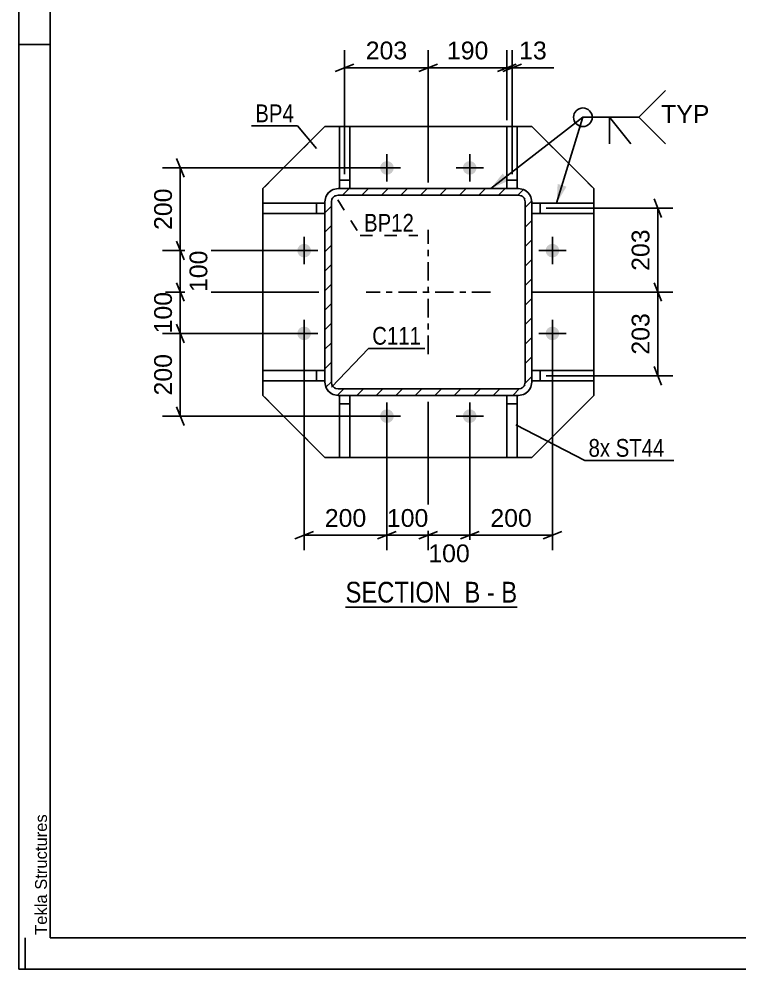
# Model space of a CAD drawing. Header units: millimetres. Extents: x -358 to 483, y -215 to 379.
# Drawn here: x -358.2 to -242.1, y -215 to -62 of the extents above; entities that cross this region are included whole.
import ezdxf

# ---------------------------------------------------------------- set-up
doc = ezdxf.new("R2010")
doc.units = ezdxf.units.MM
doc.linetypes.add('DXK_LINE_DOT2', pattern=[3.9198, 1.9599, -1.9599])
doc.linetypes.add('DXK_LINE_DOT3', pattern=[5.9187, 2.979, -0.9799, 0.9799, -0.9799])
doc.styles.add('Arial', font='ARIAL.TTF', dxfattribs={"height": 0.2})
doc.styles.add('Arial Narrow', font='ARIALN.TTF', dxfattribs={"height": 0.2})

# ---------------------------------------------------------------- blocks, each defined once
blk = doc.blocks.new('Unknown-284934251-1133')
at = {"color": 5, "linetype": 'Continuous'}
for p, q in [((-358.25, 378.96), (-358.25, -215.04)), ((-353.25, 373.96), (-353.25, -210.04)), ((-353.25, -66.04), (-358.25, -66.04)), ((-357.25, -215.04), (-357.25, -210.04)), ((-353.25, -210.04), (477.75, -210.04)), ((-358.25, -215.04), (482.75, -215.04))]:
    blk.add_line(p, q, dxfattribs=at)
at = {"color": 174, "linetype": 'Continuous', "style": 'Arial'}
blk.add_text('Tekla Structures', height=1.9102, rotation=90, dxfattribs=at).set_placement((-353.75, -209.54))
blk = doc.blocks.new('Unknown-284934251-13 - 2776')
at = {"color": 6, "linetype": 'Continuous'}
blk.add_line((-305.64, -156.74), (-278, -156.74), dxfattribs=at)
at = {"color": 0, "linetype": 'Continuous'}
for points in [[(-287.53, -155.99), (-287.53, -152.49), (-305.64, -152.49), (-305.64, -155.99)], [(-283.93, -155.99), (-283.93, -152.49), (-286.48, -152.49), (-286.48, -155.99)], [(-281.6, -155.99), (-281.6, -152.49), (-282.88, -152.49), (-282.88, -155.99)], [(-278, -155.99), (-278, -152.49), (-280.55, -152.49), (-280.55, -155.99)]]:
    blk.add_wipeout(points, dxfattribs=at)
at = {"color": 7, "linetype": 'Continuous', "style": 'Arial Narrow'}
for s, p in [('SECTION ', (-305.64, -155.99)), ('B', (-286.48, -155.99)), ('B', (-280.55, -155.99)), ('-', (-282.88, -155.99))]:
    blk.add_text(s, height=3.34, dxfattribs=at).set_placement(p)
blk = doc.blocks.new('Part-284934251-2900 - 2776')
at = {"color": 2, "linetype": 'Continuous'}
for p, q in [((-306.64, -79.28), (-304.97, -79.28)), ((-306.64, -89.28), (-306.64, -79.28)), ((-304.97, -79.28), (-304.97, -89.28)), ((-306.64, -87.95), (-304.97, -87.95))]:
    blk.add_line(p, q, dxfattribs=at)
at = {"color": 7, "linetype": 'DXK_LINE_DOT2'}
blk.add_line((-304.97, -89.28), (-306.64, -89.28), dxfattribs=at)
blk = doc.blocks.new('Part-284934251-2915 - 2776')
at = {"color": 2, "linetype": 'Continuous'}
for p, q in [((-275.64, -118.62), (-265.64, -118.62)), ((-274.31, -120.28), (-274.31, -118.62)), ((-265.64, -118.62), (-265.64, -120.28)), ((-265.64, -120.28), (-275.64, -120.28))]:
    blk.add_line(p, q, dxfattribs=at)
at = {"color": 7, "linetype": 'DXK_LINE_DOT2'}
blk.add_line((-275.64, -120.28), (-275.64, -118.62), dxfattribs=at)
blk = doc.blocks.new('Bolt-284934251-2788 - 2776')
at = {"linetype": 'Continuous'}
for points in [[(-298.97, -87.05, -1), (-298.97, -84.85, -1)], [(-285.64, -87.05, -1), (-285.64, -84.85, -1)], [(-312.31, -100.38, -1), (-312.31, -98.18, -1)], [(-272.31, -100.38, -1), (-272.31, -98.18, -1)], [(-312.31, -113.72, -1), (-312.31, -111.52, -1)], [(-272.31, -113.72, -1), (-272.31, -111.52, -1)], [(-298.97, -127.05, -1), (-298.97, -124.85, -1)], [(-285.64, -127.05, -1), (-285.64, -124.85, -1)]]:
    blk.add_hatch(color=1, dxfattribs=at).paths.add_polyline_path(points)
at = {"color": 1, "linetype": 'Continuous'}
for p, q in [((-298.97, -88.15), (-298.97, -83.75)), ((-285.64, -88.15), (-285.64, -83.75)), ((-296.77, -85.95), (-301.17, -85.95)), ((-283.44, -85.95), (-287.84, -85.95)), ((-312.31, -101.48), (-312.31, -97.08)), ((-272.31, -101.48), (-272.31, -97.08)), ((-310.11, -99.28), (-314.51, -99.28)), ((-270.11, -99.28), (-274.51, -99.28)), ((-312.31, -114.82), (-312.31, -110.42)), ((-272.31, -114.82), (-272.31, -110.42)), ((-310.11, -112.62), (-314.51, -112.62)), ((-270.11, -112.62), (-274.51, -112.62)), ((-298.97, -128.15), (-298.97, -123.75)), ((-285.64, -128.15), (-285.64, -123.75)), ((-296.77, -125.95), (-301.17, -125.95)), ((-283.44, -125.95), (-287.84, -125.95))]:
    blk.add_line(p, q, dxfattribs=at)
blk = doc.blocks.new('Part-284934251-2905 - 2776')
at = {"color": 2, "linetype": 'Continuous'}
for p, q in [((-279.64, -89.28), (-279.64, -79.28)), ((-279.64, -79.28), (-277.97, -79.28)), ((-277.97, -79.28), (-277.97, -89.28)), ((-277.97, -87.95), (-279.64, -87.95))]:
    blk.add_line(p, q, dxfattribs=at)
at = {"color": 7, "linetype": 'DXK_LINE_DOT2'}
blk.add_line((-277.97, -89.28), (-279.64, -89.28), dxfattribs=at)
blk = doc.blocks.new('Part-284934251-2825 - 2776')
at = {"linetype": 'Continuous'}
h = blk.add_hatch(dxfattribs=at)
h.set_pattern_fill('', scale=0.7, style=0, pattern_type=0)
h.set_pattern_definition([(45, (-308.8114, -121.3005), (-1.57154, 1.57154), [])])
h.paths.add_polyline_path([(-308.97, -120.48), (-308.81, -121.3), (-308.35, -121.99), (-307.66, -122.46), (-306.84, -122.62), (-277.77, -122.62), (-276.96, -122.46), (-276.27, -121.99), (-275.8, -121.3), (-275.64, -120.48), (-275.64, -91.42), (-275.8, -90.6), (-276.27, -89.91), (-276.96, -89.45), (-277.77, -89.28), (-306.84, -89.28), (-307.66, -89.45), (-308.35, -89.91), (-308.81, -90.6), (-308.97, -91.42)])
h.paths.add_polyline_path([(-307.83, -91.01), (-307.59, -90.66), (-307.25, -90.43), (-306.84, -90.35), (-277.77, -90.35), (-277.37, -90.43), (-277.02, -90.66), (-276.79, -91.01), (-276.71, -91.42), (-276.71, -120.48), (-276.79, -120.89), (-277.02, -121.24), (-277.37, -121.47), (-277.77, -121.55), (-306.84, -121.55), (-307.25, -121.47), (-307.59, -121.24), (-307.83, -120.89), (-307.91, -120.48), (-307.91, -91.42)])
at = {"color": 7, "linetype": 'DXK_LINE_DOT2'}
for p, q in [((-307.66, -89.45), (-306.84, -89.28)), ((-306.84, -89.28), (-277.77, -89.28)), ((-277.77, -89.28), (-276.96, -89.45)), ((-308.97, -91.42), (-308.81, -90.6)), ((-308.97, -120.48), (-308.97, -91.42)), ((-307.83, -91.01), (-307.91, -91.42)), ((-307.91, -120.48), (-307.91, -91.42)), ((-306.84, -90.35), (-307.25, -90.43)), ((-306.84, -90.35), (-277.77, -90.35)), ((-277.37, -90.43), (-277.77, -90.35)), ((-276.71, -91.42), (-276.79, -91.01)), ((-276.71, -120.48), (-276.71, -91.42)), ((-275.8, -90.6), (-275.64, -91.42)), ((-275.64, -120.48), (-275.64, -91.42)), ((-308.81, -121.3), (-308.97, -120.48)), ((-307.91, -120.48), (-307.83, -120.89)), ((-276.79, -120.89), (-276.71, -120.48)), ((-275.64, -120.48), (-275.8, -121.3)), ((-306.84, -122.62), (-307.66, -122.46)), ((-307.25, -121.47), (-306.84, -121.55)), ((-306.84, -121.55), (-277.77, -121.55)), ((-277.77, -121.55), (-277.37, -121.47)), ((-276.96, -122.46), (-277.77, -122.62)), ((-306.84, -122.62), (-277.77, -122.62))]:
    blk.add_line(p, q, dxfattribs=at)
at = {"color": 2, "linetype": 'Continuous'}
for p, q in [((-306.84, -89.28), (-307.66, -89.45)), ((-306.84, -89.28), (-277.77, -89.28)), ((-276.96, -89.45), (-277.77, -89.28)), ((-308.81, -90.6), (-308.97, -91.42)), ((-308.97, -120.48), (-308.97, -91.42)), ((-307.91, -91.42), (-307.83, -91.01)), ((-307.91, -120.48), (-307.91, -91.42)), ((-307.25, -90.43), (-306.84, -90.35)), ((-306.84, -90.35), (-277.77, -90.35)), ((-277.77, -90.35), (-277.37, -90.43)), ((-276.79, -91.01), (-276.71, -91.42)), ((-276.71, -120.48), (-276.71, -91.42)), ((-275.64, -91.42), (-275.8, -90.6)), ((-275.64, -120.48), (-275.64, -91.42)), ((-308.97, -120.48), (-308.81, -121.3)), ((-307.83, -120.89), (-307.91, -120.48)), ((-276.71, -120.48), (-276.79, -120.89)), ((-275.8, -121.3), (-275.64, -120.48)), ((-307.66, -122.46), (-306.84, -122.62)), ((-306.84, -121.55), (-307.25, -121.47)), ((-306.84, -121.55), (-277.77, -121.55)), ((-277.37, -121.47), (-277.77, -121.55)), ((-277.77, -122.62), (-276.96, -122.46)), ((-306.84, -122.62), (-277.77, -122.62))]:
    blk.add_line(p, q, dxfattribs=at)
at = {"color": 7, "linetype": 'DXK_LINE_DOT3'}
for p, q in [((-292.31, -115.95), (-292.31, -95.95)), ((-282.31, -105.95), (-302.31, -105.95))]:
    blk.add_line(p, q, dxfattribs=at)
at = {"color": 7, "linetype": 'DXK_LINE_DOT2'}
for centre, radius, start, end in [((-306.84, -91.42), 2.13, 112.5, 157.5), ((-277.77, -91.42), 2.13, 22.5, 67.5), ((-306.84, -91.42), 1.07, 112.5, 157.5), ((-277.77, -91.42), 1.07, 22.5, 67.5), ((-306.84, -120.48), 1.07, 202.5, 247.5), ((-277.77, -120.48), 1.07, 292.5, 337.5), ((-306.84, -120.48), 2.13, 202.5, 247.5), ((-277.77, -120.48), 2.13, 292.5, 337.5)]:
    blk.add_arc(centre, radius, start, end, dxfattribs=at)
at = {"color": 2, "linetype": 'Continuous'}
for centre, radius, start, end in [((-306.84, -91.42), 2.13, 112.5, 157.5), ((-277.77, -91.42), 2.13, 22.5, 67.5), ((-306.84, -91.42), 1.07, 112.5, 157.5), ((-277.77, -91.42), 1.07, 22.5, 67.5), ((-306.84, -120.48), 1.07, 202.5, 247.5), ((-277.77, -120.48), 1.07, 292.5, 337.5), ((-306.84, -120.48), 2.13, 202.5, 247.5), ((-277.77, -120.48), 2.13, 292.5, 337.5)]:
    blk.add_arc(centre, radius, start, end, dxfattribs=at)
blk = doc.blocks.new('Part-284934251-2890 - 2776')
at = {"color": 2, "linetype": 'Continuous'}
for p, q in [((-306.64, -132.62), (-306.64, -122.62)), ((-306.64, -123.95), (-304.97, -123.95)), ((-304.97, -122.62), (-304.97, -132.62)), ((-304.97, -132.62), (-306.64, -132.62))]:
    blk.add_line(p, q, dxfattribs=at)
at = {"color": 7, "linetype": 'DXK_LINE_DOT2'}
blk.add_line((-306.64, -122.62), (-304.97, -122.62), dxfattribs=at)
blk = doc.blocks.new('Part-284934251-2895 - 2776')
at = {"color": 2, "linetype": 'Continuous'}
for p, q in [((-279.64, -132.62), (-279.64, -122.62)), ((-277.97, -123.95), (-279.64, -123.95)), ((-277.97, -122.62), (-277.97, -132.62)), ((-277.97, -132.62), (-279.64, -132.62))]:
    blk.add_line(p, q, dxfattribs=at)
at = {"color": 7, "linetype": 'DXK_LINE_DOT2'}
blk.add_line((-279.64, -122.62), (-277.97, -122.62), dxfattribs=at)
blk = doc.blocks.new('Part-284934251-2910 - 2776')
at = {"color": 2, "linetype": 'Continuous'}
for p, q in [((-275.64, -91.62), (-265.64, -91.62)), ((-274.31, -91.62), (-274.31, -93.28)), ((-265.64, -91.62), (-265.64, -93.28)), ((-265.64, -93.28), (-275.64, -93.28))]:
    blk.add_line(p, q, dxfattribs=at)
at = {"color": 7, "linetype": 'DXK_LINE_DOT2'}
blk.add_line((-275.64, -93.28), (-275.64, -91.62), dxfattribs=at)
blk = doc.blocks.new('Part-284934251-2920 - 2776')
at = {"color": 2, "linetype": 'Continuous'}
for p, q in [((-318.97, -91.62), (-308.97, -91.62)), ((-318.97, -91.62), (-318.97, -93.28)), ((-310.31, -91.62), (-310.31, -93.28)), ((-308.97, -93.28), (-318.97, -93.28))]:
    blk.add_line(p, q, dxfattribs=at)
at = {"color": 7, "linetype": 'DXK_LINE_DOT2'}
blk.add_line((-308.97, -91.62), (-308.97, -93.28), dxfattribs=at)
blk = doc.blocks.new('Part-284934251-2925 - 2776')
at = {"color": 2, "linetype": 'Continuous'}
for p, q in [((-318.97, -118.62), (-308.97, -118.62)), ((-318.97, -120.28), (-318.97, -118.62)), ((-310.31, -120.28), (-310.31, -118.62)), ((-308.97, -120.28), (-318.97, -120.28))]:
    blk.add_line(p, q, dxfattribs=at)
at = {"color": 7, "linetype": 'DXK_LINE_DOT2'}
blk.add_line((-308.97, -118.62), (-308.97, -120.28), dxfattribs=at)
blk = doc.blocks.new('Part-284934251-2930 - 2776')
at = {"color": 2, "linetype": 'Continuous'}
for p, q in [((-308.97, -79.28), (-318.97, -89.28)), ((-308.97, -79.28), (-306.64, -79.28)), ((-279.64, -79.28), (-304.97, -79.28)), ((-275.64, -79.28), (-277.97, -79.28)), ((-275.64, -79.28), (-265.64, -89.28)), ((-318.97, -89.28), (-318.97, -91.62)), ((-265.64, -89.28), (-265.64, -91.62)), ((-318.97, -93.28), (-318.97, -118.62)), ((-265.64, -93.28), (-265.64, -118.62)), ((-318.97, -122.62), (-318.97, -120.28)), ((-265.64, -122.62), (-265.64, -120.28)), ((-308.97, -132.62), (-318.97, -122.62)), ((-275.64, -132.62), (-265.64, -122.62)), ((-306.64, -132.62), (-308.97, -132.62)), ((-279.64, -132.62), (-304.97, -132.62)), ((-275.64, -132.62), (-277.97, -132.62))]:
    blk.add_line(p, q, dxfattribs=at)
at = {"color": 7, "linetype": 'DXK_LINE_DOT2'}
for p, q in [((-306.64, -79.28), (-304.97, -79.28)), ((-277.97, -79.28), (-279.64, -79.28)), ((-318.97, -91.62), (-318.97, -93.28)), ((-265.64, -91.62), (-265.64, -93.28)), ((-318.97, -120.28), (-318.97, -118.62)), ((-265.64, -120.28), (-265.64, -118.62)), ((-306.64, -132.62), (-304.97, -132.62)), ((-277.97, -132.62), (-279.64, -132.62))]:
    blk.add_line(p, q, dxfattribs=at)
blk = doc.blocks.new('Part-284934251-10342 - 2776')
at = {"color": 7, "linetype": 'DXK_LINE_DOT2'}
for p, q in [((-308.97, -79.28), (-318.97, -89.28)), ((-308.97, -79.28), (-275.64, -79.28)), ((-275.64, -79.28), (-265.64, -89.28)), ((-318.97, -122.62), (-318.97, -89.28)), ((-265.64, -89.28), (-265.64, -122.62)), ((-308.97, -132.62), (-318.97, -122.62)), ((-265.64, -122.62), (-275.64, -132.62)), ((-275.64, -132.62), (-308.97, -132.62))]:
    blk.add_line(p, q, dxfattribs=at)
blk = doc.blocks.new('Bolt-284934251-10343 - 2776')
at = {"color": 1, "linetype": 'Continuous'}
for p, q in [((-298.97, -83.75), (-298.97, -85.22)), ((-285.64, -83.75), (-285.64, -85.22)), ((-301.17, -85.95), (-299.71, -85.95)), ((-298.97, -88.15), (-298.97, -86.69)), ((-296.77, -85.95), (-298.24, -85.95)), ((-287.84, -85.95), (-286.38, -85.95)), ((-285.64, -88.15), (-285.64, -86.69)), ((-283.44, -85.95), (-284.91, -85.95)), ((-312.31, -97.08), (-312.31, -98.55)), ((-272.31, -97.08), (-272.31, -98.55)), ((-314.51, -99.28), (-313.04, -99.28)), ((-310.11, -99.28), (-311.57, -99.28)), ((-274.51, -99.28), (-273.04, -99.28)), ((-270.11, -99.28), (-271.57, -99.28)), ((-312.31, -101.48), (-312.31, -100.02)), ((-272.31, -101.48), (-272.31, -100.02)), ((-312.31, -110.42), (-312.31, -111.88)), ((-272.31, -110.42), (-272.31, -111.88)), ((-314.51, -112.62), (-313.04, -112.62)), ((-310.11, -112.62), (-311.57, -112.62)), ((-274.51, -112.62), (-273.04, -112.62)), ((-270.11, -112.62), (-271.57, -112.62)), ((-312.31, -114.82), (-312.31, -113.35)), ((-272.31, -114.82), (-272.31, -113.35)), ((-298.97, -123.75), (-298.97, -125.22)), ((-285.64, -123.75), (-285.64, -125.22)), ((-301.17, -125.95), (-299.71, -125.95)), ((-298.97, -128.15), (-298.97, -126.69)), ((-296.77, -125.95), (-298.24, -125.95)), ((-287.84, -125.95), (-286.38, -125.95)), ((-285.64, -128.15), (-285.64, -126.69)), ((-283.44, -125.95), (-284.91, -125.95))]:
    blk.add_line(p, q, dxfattribs=at)
blk = doc.blocks.new('StraightDimension-284934251-15042 - 2776')
at = {"color": 7, "linetype": 'Continuous'}
for p, q in [((-272.31, -113.62), (-272.31, -147.54)), ((-285.64, -126.95), (-285.64, -147.54)), ((-284.14, -144.54), (-287.14, -145.74)), ((-285.64, -145.14), (-272.31, -145.14)), ((-273.81, -145.74), (-270.81, -144.54))]:
    blk.add_line(p, q, dxfattribs=at)
at = {"color": 0}
blk.add_wipeout([(-275.04, -144.39), (-275.04, -140.19), (-282.91, -140.19), (-282.91, -144.39)], dxfattribs=at)
at = {"color": 3, "style": 'Arial'}
blk.add_text('200', height=2.865, dxfattribs=at).set_placement((-282.31, -143.79))
blk = doc.blocks.new('StraightDimension-284934251-15079 - 2776')
at = {"color": 7, "linetype": 'Continuous'}
for p, q in [((-331.66, -87.45), (-332.86, -84.45)), ((-299.97, -85.95), (-335.11, -85.95)), ((-332.26, -99.28), (-332.26, -85.95)), ((-332.86, -97.78), (-331.66, -100.78)), ((-313.31, -99.28), (-335.11, -99.28))]:
    blk.add_line(p, q, dxfattribs=at)
at = {"color": 0}
blk.add_wipeout([(-333.01, -88.68), (-337.21, -88.68), (-337.21, -96.55), (-333.01, -96.55)], dxfattribs=at)
at = {"color": 3, "style": 'Arial'}
blk.add_text('200', height=2.865, rotation=90.0002, dxfattribs=at).set_placement((-333.61, -95.95))
blk = doc.blocks.new('StraightDimension-284934251-16129 - 2776')
at = {"color": 7, "linetype": 'Continuous'}
for p, q in [((-305.81, -86.95), (-305.81, -66.96)), ((-292.31, -88.28), (-292.31, -66.96)), ((-304.31, -69.21), (-307.31, -70.41)), ((-305.81, -69.81), (-292.31, -69.81)), ((-293.81, -70.41), (-290.81, -69.21))]:
    blk.add_line(p, q, dxfattribs=at)
at = {"color": 0}
blk.add_wipeout([(-295.12, -69.06), (-295.12, -64.86), (-302.99, -64.86), (-302.99, -69.06)], dxfattribs=at)
at = {"color": 3, "style": 'Arial'}
blk.add_text('203', height=2.865, dxfattribs=at).set_placement((-302.39, -68.46))
blk = doc.blocks.new('StraightDimension-284934251-15081 - 2776')
at = {"color": 7, "linetype": 'Continuous'}
for p, q in [((-332.86, -104.45), (-331.66, -107.45)), ((-309.97, -105.95), (-335.11, -105.95)), ((-332.26, -112.62), (-332.26, -105.95)), ((-331.66, -114.12), (-332.86, -111.12)), ((-313.31, -112.62), (-335.11, -112.62))]:
    blk.add_line(p, q, dxfattribs=at)
at = {"color": 0}
blk.add_wipeout([(-333.01, -105.35), (-337.21, -105.35), (-337.21, -113.22), (-333.01, -113.22)], dxfattribs=at)
at = {"color": 3, "style": 'Arial'}
blk.add_text('100', height=2.865, rotation=90.0002, dxfattribs=at).set_placement((-333.61, -112.62))
blk = doc.blocks.new('StraightDimension-284934251-16127 - 2776')
at = {"color": 7, "linetype": 'Continuous'}
for p, q in [((-279.64, -78.28), (-279.64, -66.96)), ((-278.81, -86.95), (-278.81, -66.96)), ((-281.14, -70.41), (-278.14, -69.21)), ((-277.31, -69.21), (-280.31, -70.41)), ((-279.64, -69.81), (-278.81, -69.81))]:
    blk.add_line(p, q, dxfattribs=at)
at = {"color": 0}
blk.add_wipeout([(-272.63, -69.06), (-272.63, -64.86), (-278.28, -64.86), (-278.28, -69.06)], dxfattribs=at)
at = {"color": 7, "linetype": 'Continuous'}
blk.add_line((-278.81, -69.81), (-272.11, -69.81), dxfattribs=at)
blk.add_line((-278.81, -69.81), (-272.11, -69.81), dxfattribs=at)
at = {"color": 3, "style": 'Arial'}
blk.add_text('13', height=2.865, dxfattribs=at).set_placement((-277.68, -68.46))
blk = doc.blocks.new('StraightDimension-284934251-10139 - 2776')
at = {"color": 7, "linetype": 'Continuous'}
for p, q in [((-254.73, -93.95), (-255.93, -90.95)), ((-273.31, -92.45), (-252.93, -92.45)), ((-255.33, -105.95), (-255.33, -92.45)), ((-255.93, -104.45), (-254.73, -107.45)), ((-275.71, -105.95), (-252.93, -105.95))]:
    blk.add_line(p, q, dxfattribs=at)
at = {"color": 0}
blk.add_wipeout([(-256.08, -95.27), (-260.28, -95.27), (-260.28, -103.14), (-256.08, -103.14)], dxfattribs=at)
at = {"color": 3, "style": 'Arial'}
blk.add_text('203', height=2.865, rotation=90.0002, dxfattribs=at).set_placement((-256.68, -102.54))
blk = doc.blocks.new('StraightDimension-284934251-10140 - 2776')
at = {"color": 7, "linetype": 'Continuous'}
for p, q in [((-254.73, -107.45), (-255.93, -104.45)), ((-275.71, -105.95), (-252.93, -105.95)), ((-255.33, -119.45), (-255.33, -105.95)), ((-255.93, -117.95), (-254.73, -120.95)), ((-273.31, -119.45), (-252.93, -119.45))]:
    blk.add_line(p, q, dxfattribs=at)
at = {"color": 0}
blk.add_wipeout([(-256.08, -108.77), (-260.28, -108.77), (-260.28, -116.64), (-256.08, -116.64)], dxfattribs=at)
at = {"color": 3, "style": 'Arial'}
blk.add_text('203', height=2.865, rotation=90.0002, dxfattribs=at).set_placement((-256.68, -116.04))
blk = doc.blocks.new('StraightDimension-284934251-15043 - 2776')
at = {"color": 7, "linetype": 'Continuous'}
for p, q in [((-292.31, -123.62), (-292.31, -147.99)), ((-285.64, -126.95), (-285.64, -147.99)), ((-293.81, -145.74), (-290.81, -144.54)), ((-292.31, -145.14), (-285.64, -145.14)), ((-284.14, -144.54), (-287.14, -145.74))]:
    blk.add_line(p, q, dxfattribs=at)
at = {"color": 0}
blk.add_wipeout([(-285.04, -150.09), (-285.04, -145.89), (-292.91, -145.89), (-292.91, -150.09)], dxfattribs=at)
at = {"color": 3, "style": 'Arial'}
blk.add_text('100', height=2.865, dxfattribs=at).set_placement((-292.31, -149.49))
blk = doc.blocks.new('StraightDimension-284934251-15044 - 2776')
at = {"color": 7, "linetype": 'Continuous'}
for p, q in [((-292.31, -123.62), (-292.31, -147.54)), ((-298.97, -126.95), (-298.97, -147.54)), ((-300.47, -145.74), (-297.47, -144.54)), ((-298.97, -145.14), (-292.31, -145.14)), ((-290.81, -144.54), (-293.81, -145.74))]:
    blk.add_line(p, q, dxfattribs=at)
at = {"color": 0}
blk.add_wipeout([(-291.7, -144.39), (-291.7, -140.19), (-299.58, -140.19), (-299.58, -144.39)], dxfattribs=at)
at = {"color": 3, "style": 'Arial'}
blk.add_text('100', height=2.865, dxfattribs=at).set_placement((-298.98, -143.79))
blk = doc.blocks.new('StraightDimension-284934251-15045 - 2776')
at = {"color": 7, "linetype": 'Continuous'}
for p, q in [((-312.31, -113.62), (-312.31, -147.54)), ((-298.97, -126.95), (-298.97, -147.54)), ((-310.81, -144.54), (-313.81, -145.74)), ((-312.31, -145.14), (-298.97, -145.14)), ((-300.47, -145.74), (-297.47, -144.54))]:
    blk.add_line(p, q, dxfattribs=at)
at = {"color": 0}
blk.add_wipeout([(-301.7, -144.39), (-301.7, -140.19), (-309.58, -140.19), (-309.58, -144.39)], dxfattribs=at)
at = {"color": 3, "style": 'Arial'}
blk.add_text('200', height=2.865, dxfattribs=at).set_placement((-308.98, -143.79))
blk = doc.blocks.new('StraightDimension-284934251-15080 - 2776')
at = {"color": 7, "linetype": 'Continuous'}
for p, q in [((-332.86, -97.78), (-331.66, -100.78)), ((-313.31, -99.28), (-334.66, -99.28)), ((-332.26, -105.95), (-332.26, -99.28)), ((-331.66, -107.45), (-332.86, -104.45)), ((-309.97, -105.95), (-334.66, -105.95))]:
    blk.add_line(p, q, dxfattribs=at)
at = {"color": 0}
blk.add_wipeout([(-327.31, -98.68), (-331.51, -98.68), (-331.51, -106.55), (-327.31, -106.55)], dxfattribs=at)
at = {"color": 3, "style": 'Arial'}
blk.add_text('100', height=2.865, rotation=90.0002, dxfattribs=at).set_placement((-327.91, -105.95))
blk = doc.blocks.new('StraightDimension-284934251-15082 - 2776')
at = {"color": 7, "linetype": 'Continuous'}
for p, q in [((-331.66, -114.12), (-332.86, -111.12)), ((-313.31, -112.62), (-335.11, -112.62)), ((-332.26, -125.95), (-332.26, -112.62)), ((-332.86, -124.45), (-331.66, -127.45)), ((-299.97, -125.95), (-335.11, -125.95))]:
    blk.add_line(p, q, dxfattribs=at)
at = {"color": 0}
blk.add_wipeout([(-333.01, -115.35), (-337.21, -115.35), (-337.21, -123.22), (-333.01, -123.22)], dxfattribs=at)
at = {"color": 3, "style": 'Arial'}
blk.add_text('200', height=2.865, rotation=90.0002, dxfattribs=at).set_placement((-333.61, -122.62))
blk = doc.blocks.new('StraightDimension-284934251-16128 - 2776')
at = {"color": 7, "linetype": 'Continuous'}
for p, q in [((-292.31, -88.28), (-292.31, -66.96)), ((-279.64, -78.28), (-279.64, -66.96)), ((-290.81, -69.21), (-293.81, -70.41)), ((-292.31, -69.81), (-279.64, -69.81)), ((-281.14, -70.41), (-278.14, -69.21))]:
    blk.add_line(p, q, dxfattribs=at)
at = {"color": 0}
blk.add_wipeout([(-282.04, -69.06), (-282.04, -64.86), (-289.91, -64.86), (-289.91, -69.06)], dxfattribs=at)
at = {"color": 3, "style": 'Arial'}
blk.add_text('190', height=2.865, dxfattribs=at).set_placement((-289.31, -68.46))
blk = doc.blocks.new('Mark-284934251-2821 - 2776')
at = {"color": 0}
blk.add_wipeout([(-293.48, -114.44), (-293.48, -111.44), (-301.34, -111.44), (-301.34, -114.44)], dxfattribs=at)
blk.add_wipeout([(-293.48, -114.44), (-293.48, -111.44), (-301.34, -111.44), (-301.34, -114.44)], dxfattribs=at)
at = {"color": 30, "linetype": 'Continuous'}
for p, q in [((-307.93, -121.27), (-301.94, -115.04)), ((-301.94, -115.04), (-292.88, -115.04))]:
    blk.add_line(p, q, dxfattribs=at)
at = {"color": 3, "style": 'Arial Narrow'}
blk.add_text('C111', height=2.863, dxfattribs=at).set_placement((-301.34, -114.44))
blk = doc.blocks.new('WeldMark-284934251-13471 - 2776')
at = {"linetype": 'Continuous'}
for points in [[(-279.42, -88.04), (-282.25, -89.28), (-280.33, -86.85)], [(-270.04, -88.97), (-271.63, -91.62), (-271.47, -88.53)], [(-270.04, -88.97), (-271.63, -91.62), (-271.47, -88.53)]]:
    blk.add_hatch(color=30, dxfattribs=at).paths.add_polyline_path(points)
at = {"color": 30, "linetype": 'Continuous'}
for p, q in [((-282.25, -89.28), (-267.4, -77.79)), ((-271.63, -91.62), (-267.4, -77.79)), ((-271.63, -91.62), (-267.4, -77.79)), ((-267.4, -77.79), (-258.4, -77.79))]:
    blk.add_line(p, q, dxfattribs=at)
at = {"color": 3, "linetype": 'Continuous'}
for q in [(-259.68, -82.08), (-263.11, -82.08)]:
    blk.add_line((-263.11, -77.79), q, dxfattribs=at)
for start, end in [(90, 270), (270, 90)]:
    blk.add_arc((-267.4, -77.79), 1.5, start, end, dxfattribs=at)
at = {"color": 0, "linetype": 'Continuous'}
blk.add_wipeout([(-247.02, -78.69), (-247.02, -75.69), (-254.8, -75.69), (-254.8, -78.69)], dxfattribs=at)
blk.add_wipeout([(-247.02, -78.69), (-247.02, -75.69), (-254.8, -75.69), (-254.8, -78.69)], dxfattribs=at)
at = {"color": 3, "linetype": 'Continuous'}
for q in [(-254.11, -73.5), (-254.11, -82.08)]:
    blk.add_line((-258.4, -77.79), q, dxfattribs=at)
at = {"color": 3, "linetype": 'Continuous', "style": 'Arial'}
blk.add_text('TYP', height=2.865, dxfattribs=at).set_placement((-254.8, -78.69))
blk = doc.blocks.new('Mark-284934251-2926 - 2776')
at = {"color": 0}
blk.add_wipeout([(-313.97, -78.59), (-313.97, -75.59), (-320.18, -75.59), (-320.18, -78.59)], dxfattribs=at)
blk.add_wipeout([(-313.97, -78.59), (-313.97, -75.59), (-320.18, -75.59), (-320.18, -78.59)], dxfattribs=at)
at = {"color": 30, "linetype": 'Continuous'}
for p in [(-320.78, -79.19), (-310.33, -82.85)]:
    blk.add_line(p, (-313.37, -79.19), dxfattribs=at)
at = {"color": 3, "style": 'Arial Narrow'}
blk.add_text('BP4', height=2.863, dxfattribs=at).set_placement((-320.18, -78.59))
blk = doc.blocks.new('MarkSet-284934251-3058 - 2776')
at = {"color": 0}
for points in [[(-263.02, -132.5), (-263.02, -129.5), (-266.49, -129.5), (-266.49, -132.5)], [(-254.27, -132.5), (-254.27, -129.5), (-262.12, -129.5), (-262.12, -132.5)]]:
    blk.add_wipeout(points, dxfattribs=at)
for points in [[(-263.02, -132.5), (-263.02, -129.5), (-266.49, -129.5), (-266.49, -132.5)], [(-254.27, -132.5), (-254.27, -129.5), (-262.12, -129.5), (-262.12, -132.5)]]:
    blk.add_wipeout(points, dxfattribs=at)
at = {"color": 30, "linetype": 'Continuous'}
for p, q in [((-278.2, -127.37), (-267.09, -133.1)), ((-267.09, -133.1), (-252.77, -133.1))]:
    blk.add_line(p, q, dxfattribs=at)
at = {"color": 3, "style": 'Arial Narrow'}
for s, p in [('8x', (-266.49, -132.5)), ('ST44', (-262.12, -132.5))]:
    blk.add_text(s, height=2.863, dxfattribs=at).set_placement(p)
blk = doc.blocks.new('Mark-284934251-10363 - 2776')
at = {"color": 0}
blk.add_wipeout([(-294.62, -96.23), (-294.62, -93.23), (-302.66, -93.23), (-302.66, -96.23)], dxfattribs=at)
blk.add_wipeout([(-294.62, -96.23), (-294.62, -93.23), (-302.66, -93.23), (-302.66, -96.23)], dxfattribs=at)
at = {"color": 30, "linetype": 'DXK_LINE_DOT2'}
for p, q in [((-306.91, -91.1), (-303.26, -96.83)), ((-303.26, -96.83), (-294.02, -96.83))]:
    blk.add_line(p, q, dxfattribs=at)
at = {"color": 3, "style": 'Arial Narrow'}
blk.add_text('BP12', height=2.863, dxfattribs=at).set_placement((-302.66, -96.23))

msp = doc.modelspace()

# ---------------------------------------------------------------- block references
for name in ['Unknown-284934251-1133', 'Part-284934251-2930 - 2776', 'Part-284934251-10342 - 2776', 'Part-284934251-2900 - 2776', 'Part-284934251-2905 - 2776', 'Bolt-284934251-2788 - 2776', 'Bolt-284934251-10343 - 2776', 'Part-284934251-2825 - 2776', 'Part-284934251-2920 - 2776', 'Part-284934251-2910 - 2776', 'Part-284934251-2925 - 2776', 'Part-284934251-2915 - 2776', 'Part-284934251-2890 - 2776', 'Part-284934251-2895 - 2776']:
    msp.add_blockref(name, (0, 0))

# ---------------------------------------------------------------- next in the draw order: block references
for name in ['StraightDimension-284934251-16127 - 2776', 'Mark-284934251-2926 - 2776', 'StraightDimension-284934251-15079 - 2776', 'StraightDimension-284934251-10139 - 2776', 'StraightDimension-284934251-15081 - 2776', 'StraightDimension-284934251-15042 - 2776', 'Unknown-284934251-13 - 2776']:
    msp.add_blockref(name, (0, 0))

# ---------------------------------------------------------------- next in the draw order: block references
for name in ['StraightDimension-284934251-16129 - 2776', 'Mark-284934251-10363 - 2776', 'StraightDimension-284934251-15080 - 2776', 'StraightDimension-284934251-10140 - 2776', 'StraightDimension-284934251-15043 - 2776', 'MarkSet-284934251-3058 - 2776']:
    msp.add_blockref(name, (0, 0))

# ---------------------------------------------------------------- next in the draw order: block references
for name in ['StraightDimension-284934251-16128 - 2776', 'StraightDimension-284934251-15044 - 2776']:
    msp.add_blockref(name, (0, 0))

# ---------------------------------------------------------------- next in the draw order: block references
for name in ['WeldMark-284934251-13471 - 2776', 'StraightDimension-284934251-15045 - 2776']:
    msp.add_blockref(name, (0, 0))

# ---------------------------------------------------------------- next in the draw order: block references
msp.add_blockref('StraightDimension-284934251-15082 - 2776', (0, 0))

# ---------------------------------------------------------------- next in the draw order: block references
msp.add_blockref('Mark-284934251-2821 - 2776', (0, 0))

doc.saveas('drawing.dxf')
